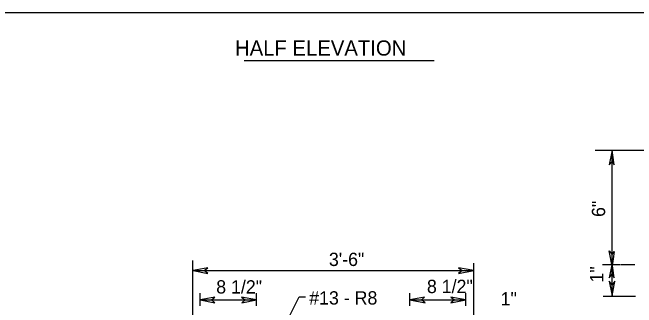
# Model space of a CAD drawing. Extents: x 499999.87 to 500002.82, y 499999.96 to 500001.79.
# Drawn here: x 500000.5916 to 500001.0385, y 500000.8709 to 500001.082 of the extents above; entities that cross this region are included whole.
import ezdxf

# ---------------------------------------------------------------- set-up
doc = ezdxf.new("R2010")
doc.units = 0
doc.layers.add('1', color=7, linetype='Continuous')
doc.layers.add('2', color=7, linetype='Continuous')

msp = doc.modelspace()

# ---------------------------------------------------------------- linework, layer by layer
at = {"layer": '1'}
for p, q in [((500000.34514, 500001.08202), (500001.35663, 500001.08202)), ((500000.75755, 500001.04757), (500000.8937, 500001.04757)), ((500001.021, 500000.94783), (500001.021, 500000.9836)), ((500001.021, 500000.87894), (500001.021, 500000.94619)), ((500000.7208, 500000.8481), (500000.7208, 500000.90453)), ((500000.92192, 500000.8481), (500000.92192, 500000.90256)), ((500000.72113, 500000.89731), (500000.92192, 500000.89731)), ((500000.72605, 500000.87205), (500000.72605, 500000.88123)), ((500000.7664, 500000.87205), (500000.7664, 500000.88123)), ((500000.87631, 500000.87205), (500000.87631, 500000.88123)), ((500000.91634, 500000.87205), (500000.91634, 500000.88123)), ((500000.72605, 500000.87631), (500000.7664, 500000.87631)), ((500000.78182, 500000.84875), (500000.79692, 500000.87861)), ((500000.87631, 500000.87631), (500000.91634, 500000.87631))]:
    msp.add_line(p, q, dxfattribs=at)
for points in [[(500001.021, 500000.9836), (500001.01903, 500000.9731), (500001.021, 500000.97539), (500001.02264, 500000.9731)], [(500001.021, 500000.90059), (500001.01903, 500000.91142), (500001.021, 500000.90879), (500001.02264, 500000.91109)], [(500001.021, 500000.90256), (500001.01903, 500000.89206), (500001.021, 500000.89469), (500001.02264, 500000.89206)], [(500000.72113, 500000.89731), (500000.73163, 500000.89534), (500000.729, 500000.89731), (500000.73163, 500000.89928)], [(500000.92192, 500000.89731), (500000.91109, 500000.89928), (500000.91371, 500000.89731), (500000.91109, 500000.89534)], [(500001.021, 500000.87927), (500001.02297, 500000.88976), (500001.021, 500000.88714), (500001.01903, 500000.88976)], [(500000.72605, 500000.87631), (500000.73655, 500000.87434), (500000.73425, 500000.87631), (500000.73655, 500000.87828)], [(500000.7664, 500000.87631), (500000.75558, 500000.87828), (500000.7582, 500000.87631), (500000.75591, 500000.87434)], [(500000.87631, 500000.87631), (500000.88714, 500000.87434), (500000.88451, 500000.87631), (500000.88681, 500000.87828)], [(500000.91634, 500000.87631), (500000.90551, 500000.87828), (500000.90814, 500000.87631), (500000.90551, 500000.87434)]]:
    msp.add_lwpolyline(points, close=True, dxfattribs=at)
at = {"layer": '2'}
for p, q in [((500001.00886, 500000.9836), (500001.06726, 500000.9836)), ((500001.021, 500000.94619), (500001.021, 500000.94783)), ((500001.01411, 500000.90157), (500001.0269, 500000.90157)), ((500001.02723, 500000.90157), (500001.0374, 500000.90157)), ((500000.79692, 500000.87861), (500000.80151, 500000.87861)), ((500001.01476, 500000.87894), (500001.02756, 500000.87894)), ((500001.02723, 500000.87894), (500001.03773, 500000.87894))]:
    msp.add_line(p, q, dxfattribs=at)

# ---------------------------------------------------------------- texts
at = {"layer": '1'}
for s, height, p in [('HALF ELEVATION', 0.0108642, (500000.75098, 500001.05118)), ('3\'-6"', 0.009514, (500000.81824, 500000.90059)), ('8 1/2"', 0.009514, (500000.73753, 500000.88091)), ('8 1/2"', 0.009514, (500000.88845, 500000.88123)), ('1"', 0.009514, (500000.94127, 500000.87238))]:
    msp.add_text(s, height=height, dxfattribs=at).set_placement(p)
for s, p in [('6"', (500001.01608, 500000.9357)), ('1"', (500001.01476, 500000.88878))]:
    msp.add_text(s, height=0.009514, rotation=90, dxfattribs=at).set_placement(p)
at = {"layer": '2'}
msp.add_text('#13 - R8', height=0.009514, dxfattribs=at).set_placement((500000.80413, 500000.87303))

doc.saveas('drawing.dxf')
